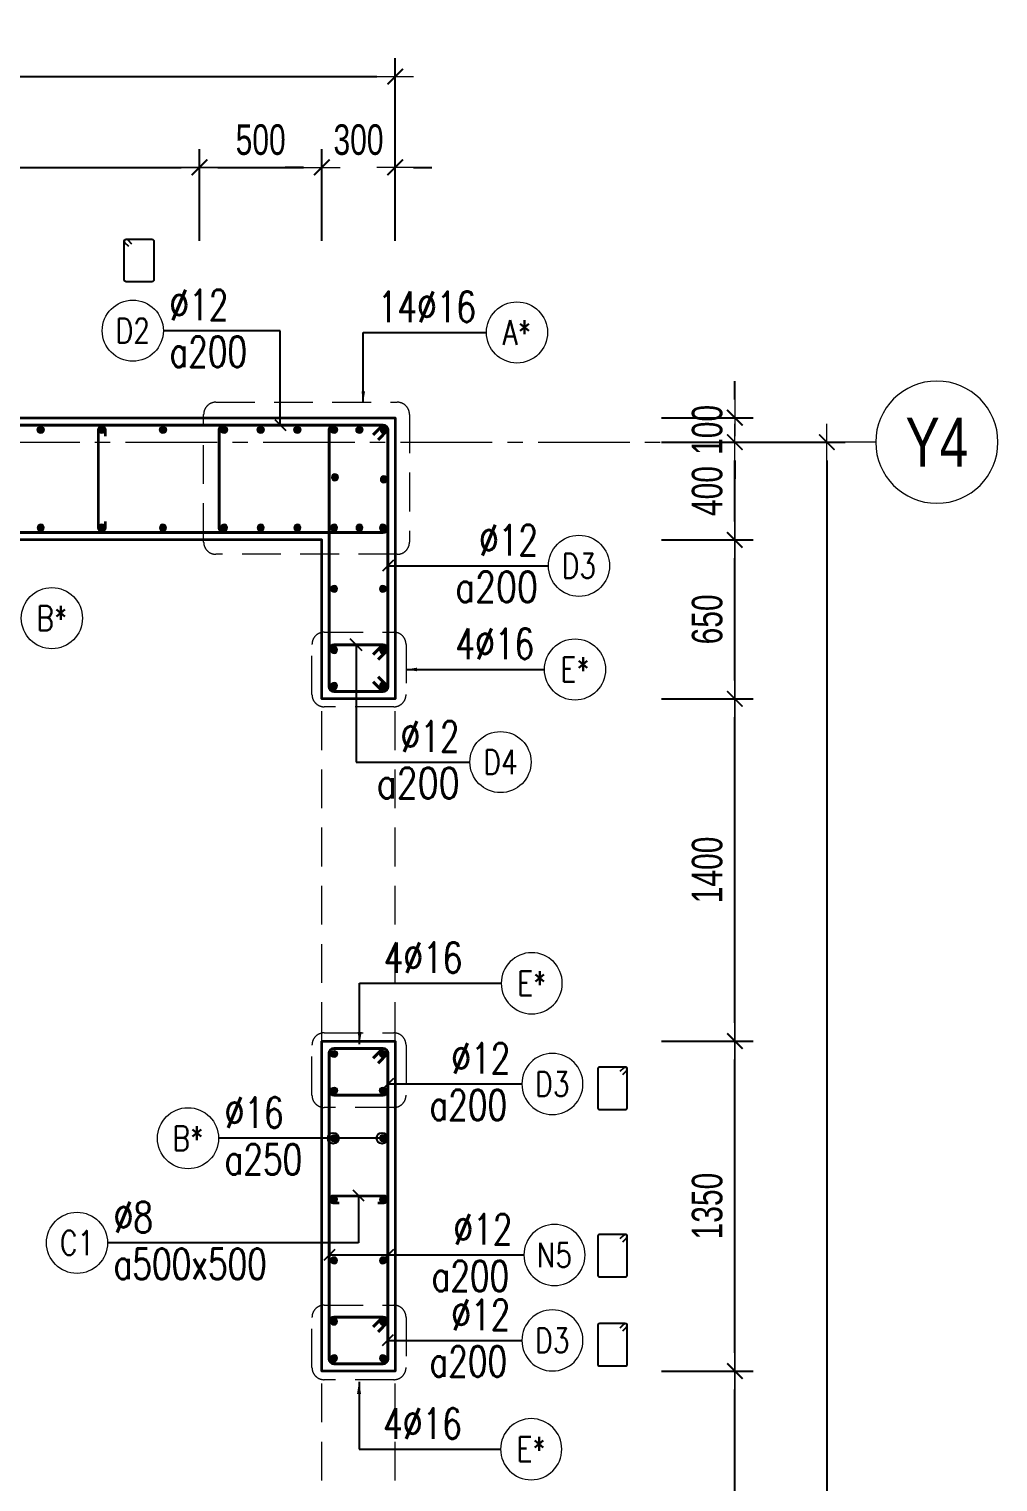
# Model space of a CAD drawing. Header units: millimetres. Extents: x 931337 to 1117500, y 19732 to 157199.
# Drawn here: x 972356 to 976320, y 145135 to 151078 of the extents above; entities that cross this region are included whole.
import ezdxf
from ezdxf.enums import TextEntityAlignment as Align

# ---------------------------------------------------------------- set-up
doc = ezdxf.new("R2010")
doc.units = ezdxf.units.MM
doc.header["$MEASUREMENT"] = 0
for name, pattern in [('HIDDEN2', [4.7625, 3.175, -1.5875]), ('HT_Dim Grid$0$CENTER2', [1.125, 0.75, -0.125, 0.125, -0.125]), ('HT_Grid$0$CENTER2', [1.125, 0.75, -0.125, 0.125, -0.125])]:
    doc.linetypes.add(name, pattern=pattern)
doc.layers.get('0').update_dxf_attribs({"lineweight": 20})
doc.layers.get('Defpoints').update_dxf_attribs({"color": 151, "lineweight": 9})
for name, color, linetype, lineweight in [('HT_Dim Grid$0$NDC_S_AXIS', 5, 'HT_Dim Grid$0$CENTER2', 13), ('HT_Dim Grid$0$NDC_S_SYMBOL', 1, 'Continuous', 15), ('HT_Dim Grid$0$NDC_S_TEXT SYMBOL', 7, 'Continuous', 20), ('HT_Grid$0$NDC_S_AXIS', 5, 'HT_Grid$0$CENTER2', 13), ('KC-LEADER', 153, 'Continuous', 18), ('KC-THEP', 6, 'Continuous', 40), ('NDC_S_BEAM', 3, 'HIDDEN2', 20), ('NDC_S_DIM', 1, 'Continuous', 15), ('NDC_S_HIDDEN', 8, 'HIDDEN2', 13), ('NDC_S_LEADER', 1, 'Continuous', 15), ('NDC_S_REBAR', 4, 'Continuous', 35), ('NDC_S_STIRRUP', 4, 'Continuous', 40), ('NDC_S_VN TEXT', 7, 'Continuous', 20), ('NDC_S_WALL', 6, 'Continuous', 35)]:
    doc.layers.add(name, color=color, linetype=linetype, lineweight=lineweight)
doc.layers.add('Ligature', color=1, linetype='Continuous')
doc.styles.add('HT_Dim Grid$0$NDC_ANNO', font='', dxfattribs={"width": 0.8})
doc.styles.add('NDC_ARIAL', font='arial.ttf', dxfattribs={"width": 0.85})
doc.styles.add('NDC_DIM', font='', dxfattribs={"width": 0.75})
doc.styles.add('NDC_EN TXT', font='romans.shx', dxfattribs={"width": 0.8})
doc.styles.get('HT_Dim Grid$0$NDC_ANNO').set_extended_font_data('Dotum')
doc.styles.get('NDC_DIM').set_extended_font_data('Dotum')
doc.dimstyles.new('NDC_1-50', dxfattribs={"dimscale": 50, "dimtxt": 2.5, "dimasz": 1, "dimexe": 1.5, "dimexo": 0, "dimgap": 0.8, "dimtad": 1, "dimdec": 0, "dimdsep": 46, "dimtxsty": 'NDC_ARIAL', "dimblk": 'DIMMARK', "dimcen": 49999.938995, "dimdle": 1.5, "dimclrd": 1, "dimclre": 1, "dimclrt": 3, "dimadec": 0, "dimazin": 0, "dimtfac": 1, "dimtdec": 0, "dimtix": 1, "dimtmove": 2, "dimatfit": 3, "dimfxl": 1, "dimarcsym": 0})
doc.dimstyles.new('NDC_dim_30', dxfattribs={"dimscale": 30, "dimtxt": 2.5, "dimasz": 1.5, "dimexe": 1.5, "dimexo": 2.5, "dimgap": 1, "dimtad": 1, "dimdec": 0, "dimzin": 0, "dimdsep": 46, "dimtxsty": 'NDC_DIM', "dimblk": 'DIMMARK', "dimcen": 0.09, "dimdle": 1.2, "dimclrd": 1, "dimclre": 1, "dimclrt": 3, "dimadec": 0, "dimazin": 0, "dimtfac": 1, "dimtdec": 0, "dimtix": 1, "dimtofl": 0, "dimtmove": 0, "dimatfit": 3, "dimfxl": 6, "dimfxlon": 1, "dimtolj": 1, "dimtzin": 0, "dimarcsym": 0})
doc.dimstyles.new('NDC_dim_50', dxfattribs={"dimscale": 50, "dimtxt": 2.5, "dimasz": 1.5, "dimexe": 1.5, "dimexo": 2.5, "dimgap": 1, "dimtad": 1, "dimdec": 0, "dimzin": 0, "dimdsep": 46, "dimtxsty": 'NDC_DIM', "dimblk": 'DIMMARK', "dimcen": 0.09, "dimdle": 1.2, "dimclrd": 1, "dimclre": 1, "dimclrt": 3, "dimadec": 0, "dimazin": 0, "dimtfac": 1, "dimtdec": 0, "dimtix": 1, "dimtofl": 0, "dimtmove": 0, "dimatfit": 3, "dimfxl": 6, "dimfxlon": 1, "dimtolj": 1, "dimtzin": 0, "dimarcsym": 0})

# ---------------------------------------------------------------- blocks, each defined once
blk = doc.blocks.new('THEP')
at = {"layer": 'KC-LEADER', "color": 6}
blk.add_circle((0, 0), 14, dxfattribs=at)
at = {"layer": 'KC-THEP'}
for p, q in [((-14, 0), (14, 0)), ((9.9, 9.9), (-9.9, -9.9)), ((-9.9, 9.9), (9.9, -9.9)), ((0, 14), (0, -14))]:
    blk.add_line(p, q, dxfattribs=at)
blk = doc.blocks.new('DIMMARK')
at = {"layer": 'NDC_S_DIM', "color": 1}
blk.add_line((-1.5, 0), (1, 0), dxfattribs=at)
at = {"layer": 'NDC_S_DIM', "color": 2, "const_width": 0.1}
blk.add_lwpolyline([(-0.424, -0.424), (0.424, 0.424)], dxfattribs=at)
blk = doc.blocks.new('*U13')
blk.add_circle((-2.5, 0), 2.5)
at = {"layer": 'NDC_S_VN TEXT', "color": 3, "style": 'NDC_EN TXT', "width": 0.75}
blk.add_attdef('DK1', (0.5, 0.85), '', height=2.5, dxfattribs=at)
at = {"layer": 'NDC_S_VN TEXT', "color": 7, "style": 'NDC_EN TXT', "width": 0.8}
blk.add_attdef('SH2', text='', height=2, dxfattribs=at).set_placement((-2.5, 0), align=Align.MIDDLE)
blk = doc.blocks.new('*U11')
blk.add_circle((-2.5, 0), 2.5)
at = {"layer": 'NDC_S_VN TEXT', "color": 3, "style": 'NDC_EN TXT', "width": 0.75}
for tag, p in [('DK1', (0.5, 0.85)), ('KC1', (0.5, -2.97))]:
    blk.add_attdef(tag, p, '', height=2.5, dxfattribs=at)
at = {"layer": 'NDC_S_VN TEXT', "color": 7, "style": 'NDC_EN TXT', "width": 0.8}
blk.add_attdef('SH2', text='', height=2, dxfattribs=at).set_placement((-2.5, 0), align=Align.MIDDLE)
blk = doc.blocks.new('*U12')
blk.add_circle((-2.5, 0), 2.5)
at = {"layer": 'NDC_S_VN TEXT', "color": 3, "style": 'NDC_EN TXT', "width": 0.75}
for tag, p in [('DK1', (0.5, 0.85)), ('KC1', (0.5, -2.97))]:
    blk.add_attdef(tag, p, '', height=2.5, dxfattribs=at)
at = {"layer": 'NDC_S_VN TEXT', "color": 7, "style": 'NDC_EN TXT', "width": 0.8}
blk.add_attdef('SH2', text='', height=2, dxfattribs=at).set_placement((-2.5, 0), align=Align.MIDDLE)
blk = doc.blocks.new('*U10')
blk.add_circle((2.5, 0), 2.5)
at = {"layer": 'NDC_S_VN TEXT', "color": 3, "style": 'NDC_EN TXT'}
for tag, width, p in [('DK2', 0.75, (-0.85, 0.85)), ('KC2', 0.8, (-0.85, -2.97))]:
    blk.add_attdef(tag, text='', height=2.5, dxfattribs=dict(at, width=width)).set_placement(p, align=Align.RIGHT)
at = {"layer": 'NDC_S_VN TEXT', "color": 7, "style": 'NDC_EN TXT', "width": 0.8}
blk.add_attdef('SH3', text='', height=2, dxfattribs=at).set_placement((2.5, 0), align=Align.MIDDLE)
blk = doc.blocks.new('*U9')
blk.add_circle((2.5, 0), 2.5)
at = {"layer": 'NDC_S_VN TEXT', "color": 3, "style": 'NDC_EN TXT', "width": 0.75}
blk.add_attdef('DK2', text='', height=2.5, dxfattribs=at).set_placement((-0.85, 0.85), align=Align.RIGHT)
at = {"layer": 'NDC_S_VN TEXT', "color": 7, "style": 'NDC_EN TXT', "width": 0.8}
blk.add_attdef('SH3', text='', height=2, dxfattribs=at).set_placement((2.5, 0), align=Align.MIDDLE)
blk = doc.blocks.new('*D69')
at = {"layer": 'Defpoints', "color": 0, "transparency": 16777216}
for p in [(973853.8, 145588.1), (975243.3, 145588.1), (973853.8, 144188.1)]:
    blk.add_point(p, dxfattribs=at)
at = {"layer": 'NDC_S_DIM', "color": 1, "lineweight": -2, "transparency": 16777216}
for p, q in [((974943.3, 145588.1), (975318.3, 145588.1)), ((975243.3, 144263.1), (975243.3, 145513.1)), ((974943.3, 144188.1), (975318.3, 144188.1))]:
    blk.add_line(p, q, dxfattribs=at)
at = {"layer": 'NDC_S_DIM', "color": 1, "lineweight": -2, "transparency": 16777216, "xscale": 75, "yscale": 75, "zscale": 75}
for p, rotation in [((975243.3, 145588.1), 90), ((975243.3, 144188.1), 270)]:
    blk.add_blockref('DIMMARK', p, dxfattribs=dict(at, rotation=rotation))
at = {"layer": 'NDC_S_DIM', "color": 3, "transparency": 16777216, "insert": (975130.7, 144888.1), "char_height": 125, "attachment_point": 5, "rotation": 90, "style": 'NDC_DIM'}
blk.add_mtext('\\A1;1400', dxfattribs=at)
blk = doc.blocks.new('*D70')
at = {"layer": 'Defpoints', "color": 0, "transparency": 16777216}
for p in [(973853.8, 146938.1), (975243.3, 146938.1), (973853.8, 145588.1)]:
    blk.add_point(p, dxfattribs=at)
at = {"layer": 'NDC_S_DIM', "color": 1, "lineweight": -2, "transparency": 16777216}
for p, q in [((974943.3, 146938.1), (975318.3, 146938.1)), ((975243.3, 145663.1), (975243.3, 146863.1)), ((974943.3, 145588.1), (975318.3, 145588.1))]:
    blk.add_line(p, q, dxfattribs=at)
at = {"layer": 'NDC_S_DIM', "color": 1, "lineweight": -2, "transparency": 16777216, "xscale": 75, "yscale": 75, "zscale": 75}
for p, rotation in [((975243.3, 146938.1), 90), ((975243.3, 145588.1), 270)]:
    blk.add_blockref('DIMMARK', p, dxfattribs=dict(at, rotation=rotation))
at = {"layer": 'NDC_S_DIM', "color": 3, "transparency": 16777216, "insert": (975130.7, 146263.1), "char_height": 125, "attachment_point": 5, "rotation": 90, "style": 'NDC_DIM'}
blk.add_mtext('\\A1;1350', dxfattribs=at)
blk = doc.blocks.new('*D71')
at = {"layer": 'Defpoints', "color": 0, "transparency": 16777216}
for p in [(973853.8, 148338.1), (975243.3, 148338.1), (973853.8, 146938.1)]:
    blk.add_point(p, dxfattribs=at)
at = {"layer": 'NDC_S_DIM', "color": 1, "lineweight": -2, "transparency": 16777216}
for p, q in [((974943.3, 148338.1), (975318.3, 148338.1)), ((975243.3, 147013.1), (975243.3, 148263.1)), ((974943.3, 146938.1), (975318.3, 146938.1))]:
    blk.add_line(p, q, dxfattribs=at)
at = {"layer": 'NDC_S_DIM', "color": 1, "lineweight": -2, "transparency": 16777216, "xscale": 75, "yscale": 75, "zscale": 75}
for p, rotation in [((975243.3, 148338.1), 90), ((975243.3, 146938.1), 270)]:
    blk.add_blockref('DIMMARK', p, dxfattribs=dict(at, rotation=rotation))
at = {"layer": 'NDC_S_DIM', "color": 3, "transparency": 16777216, "insert": (975130.7, 147638.1), "char_height": 125, "attachment_point": 5, "rotation": 90, "style": 'NDC_DIM'}
blk.add_mtext('\\A1;1400', dxfattribs=at)
blk = doc.blocks.new('*D72')
at = {"layer": 'Defpoints', "color": 0, "transparency": 16777216}
for p in [(973553.8, 148988.1), (975243.3, 148988.1), (973853.8, 148338.1)]:
    blk.add_point(p, dxfattribs=at)
at = {"layer": 'NDC_S_DIM', "color": 1, "lineweight": -2, "transparency": 16777216}
for p, q in [((974943.3, 148988.1), (975318.3, 148988.1)), ((975243.3, 148413.1), (975243.3, 148913.1)), ((974943.3, 148338.1), (975318.3, 148338.1))]:
    blk.add_line(p, q, dxfattribs=at)
at = {"layer": 'NDC_S_DIM', "color": 1, "lineweight": -2, "transparency": 16777216, "xscale": 75, "yscale": 75, "zscale": 75}
for p, rotation in [((975243.3, 148988.1), 90), ((975243.3, 148338.1), 270)]:
    blk.add_blockref('DIMMARK', p, dxfattribs=dict(at, rotation=rotation))
at = {"layer": 'NDC_S_DIM', "color": 3, "transparency": 16777216, "insert": (975130.7, 148663.1), "char_height": 125, "attachment_point": 5, "rotation": 90, "style": 'NDC_DIM'}
blk.add_mtext('\\A1;650', dxfattribs=at)
blk = doc.blocks.new('*D73')
at = {"layer": 'Defpoints', "color": 0, "transparency": 16777216}
for p in [(973853.8, 149388.1), (975243.3, 149388.1), (973553.8, 148988.1)]:
    blk.add_point(p, dxfattribs=at)
at = {"layer": 'NDC_S_DIM', "color": 1, "lineweight": -2, "transparency": 16777216}
for p, q in [((974943.3, 149388.1), (975318.3, 149388.1)), ((975243.3, 149063.1), (975243.3, 149313.1)), ((974943.3, 148988.1), (975318.3, 148988.1))]:
    blk.add_line(p, q, dxfattribs=at)
at = {"layer": 'NDC_S_DIM', "color": 1, "lineweight": -2, "transparency": 16777216, "xscale": 75, "yscale": 75, "zscale": 75}
for p, rotation in [((975243.3, 149388.1), 90), ((975243.3, 148988.1), 270)]:
    blk.add_blockref('DIMMARK', p, dxfattribs=dict(at, rotation=rotation))
at = {"layer": 'NDC_S_DIM', "color": 3, "transparency": 16777216, "insert": (975130.7, 149188.1), "char_height": 125, "attachment_point": 5, "rotation": 90, "style": 'NDC_DIM'}
blk.add_mtext('\\A1;400', dxfattribs=at)
blk = doc.blocks.new('*D74')
at = {"layer": 'Defpoints', "color": 0, "transparency": 16777216}
for p in [(973912.3, 149388.1), (973853.8, 140388.1), (975619.7, 140388.1)]:
    blk.add_point(p, dxfattribs=at)
at = {"layer": 'NDC_S_DIM', "color": 1, "lineweight": -2, "transparency": 16777216}
for p, q in [((975319.7, 149388.1), (975694.7, 149388.1)), ((975619.7, 149313.1), (975619.7, 140463.1)), ((975319.7, 140388.1), (975694.7, 140388.1))]:
    blk.add_line(p, q, dxfattribs=at)
at = {"layer": 'NDC_S_DIM', "color": 1, "lineweight": -2, "transparency": 16777216, "xscale": 75, "yscale": 75, "zscale": 75}
for p, rotation in [((975619.7, 149388.1), 90), ((975619.7, 140388.1), 270)]:
    blk.add_blockref('DIMMARK', p, dxfattribs=dict(at, rotation=rotation))
at = {"layer": 'NDC_S_DIM', "color": 3, "transparency": 16777216, "insert": (975507.1, 144888.1), "char_height": 125, "attachment_point": 5, "rotation": 90, "style": 'NDC_DIM'}
blk.add_mtext('\\A1;9000', dxfattribs=at)
blk = doc.blocks.new('*D77')
at = {"layer": 'Defpoints', "color": 0, "transparency": 16777216}
for p in [(973053.3, 150512.3), (973053.3, 149240.4), (970853.8, 148988.1)]:
    blk.add_point(p, dxfattribs=at)
at = {"layer": 'NDC_S_DIM', "color": 1, "lineweight": -2, "transparency": 16777216}
for p, q in [((970853.8, 150212.3), (970853.8, 150587.3)), ((973053.3, 150212.3), (973053.3, 150587.3)), ((970928.8, 150512.3), (972978.3, 150512.3))]:
    blk.add_line(p, q, dxfattribs=at)
at = {"layer": 'NDC_S_DIM', "color": 1, "lineweight": -2, "transparency": 16777216, "xscale": 75, "yscale": 75, "zscale": 75, "rotation": 180}
blk.add_blockref('DIMMARK', (970853.8, 150512.3), dxfattribs=at)
at = {"layer": 'NDC_S_DIM', "color": 1, "lineweight": -2, "transparency": 16777216, "xscale": 75, "yscale": 75, "zscale": 75}
blk.add_blockref('DIMMARK', (973053.3, 150512.3), dxfattribs=at)
at = {"layer": 'NDC_S_DIM', "color": 3, "transparency": 16777216, "insert": (971953.6, 150624.9), "char_height": 125, "attachment_point": 5, "style": 'NDC_DIM'}
blk.add_mtext('\\A1;2200', dxfattribs=at)
blk = doc.blocks.new('*D78')
at = {"layer": 'Defpoints', "color": 0, "transparency": 16777216}
for p in [(973553.8, 150512.3), (973053.3, 149240.4), (973553.8, 148988.1)]:
    blk.add_point(p, dxfattribs=at)
at = {"layer": 'NDC_S_DIM', "color": 1, "lineweight": -2, "transparency": 16777216}
for p, q in [((973053.3, 150212.3), (973053.3, 150587.3)), ((973553.8, 150212.3), (973553.8, 150587.3)), ((973128.3, 150512.3), (973478.8, 150512.3))]:
    blk.add_line(p, q, dxfattribs=at)
at = {"layer": 'NDC_S_DIM', "color": 1, "lineweight": -2, "transparency": 16777216, "xscale": 75, "yscale": 75, "zscale": 75, "rotation": 180}
blk.add_blockref('DIMMARK', (973053.3, 150512.3), dxfattribs=at)
at = {"layer": 'NDC_S_DIM', "color": 1, "lineweight": -2, "transparency": 16777216, "xscale": 75, "yscale": 75, "zscale": 75}
blk.add_blockref('DIMMARK', (973553.8, 150512.3), dxfattribs=at)
at = {"layer": 'NDC_S_DIM', "color": 3, "transparency": 16777216, "insert": (973303.6, 150624.9), "char_height": 125, "attachment_point": 5, "style": 'NDC_DIM'}
blk.add_mtext('\\A1;500', dxfattribs=at)
blk = doc.blocks.new('*D79')
at = {"layer": 'Defpoints', "color": 0, "transparency": 16777216}
for p in [(973853.8, 150512.3), (973853.8, 149488.1), (973553.8, 148988.1)]:
    blk.add_point(p, dxfattribs=at)
at = {"layer": 'NDC_S_DIM', "color": 1, "lineweight": -2, "transparency": 16777216}
for p, q in [((973553.8, 150212.3), (973553.8, 150587.3)), ((973853.8, 150212.3), (973853.8, 150587.3)), ((973478.8, 150512.3), (973403.8, 150512.3)), ((973928.8, 150512.3), (974003.8, 150512.3))]:
    blk.add_line(p, q, dxfattribs=at)
at = {"layer": 'NDC_S_DIM', "color": 1, "lineweight": -2, "transparency": 16777216, "xscale": 75, "yscale": 75, "zscale": 75}
blk.add_blockref('DIMMARK', (973553.8, 150512.3), dxfattribs=at)
at = {"layer": 'NDC_S_DIM', "color": 1, "lineweight": -2, "transparency": 16777216, "xscale": 75, "yscale": 75, "zscale": 75, "rotation": 180}
blk.add_blockref('DIMMARK', (973853.8, 150512.3), dxfattribs=at)
at = {"layer": 'NDC_S_DIM', "color": 3, "transparency": 16777216, "insert": (973703.8, 150624.9), "char_height": 125, "attachment_point": 5, "style": 'NDC_DIM'}
blk.add_mtext('\\A1;300', dxfattribs=at)
blk = doc.blocks.new('*D116')
at = {"layer": 'Defpoints', "color": 0, "ltscale": 200, "transparency": 16777216}
for p in [(973853.8, 150883.4), (969253.8, 149651.5), (973853.8, 149488.1)]:
    blk.add_point(p, dxfattribs=at)
at = {"layer": 'NDC_S_DIM', "color": 1, "lineweight": -2, "ltscale": 200, "transparency": 16777216}
for p, q in [((969253.8, 150583.4), (969253.8, 150958.4)), ((973853.8, 150583.4), (973853.8, 150958.4)), ((969328.8, 150883.4), (973778.8, 150883.4))]:
    blk.add_line(p, q, dxfattribs=at)
at = {"layer": 'NDC_S_DIM', "color": 1, "lineweight": -2, "ltscale": 200, "transparency": 16777216, "xscale": 75, "yscale": 75, "zscale": 75, "rotation": 180}
blk.add_blockref('DIMMARK', (969253.8, 150883.4), dxfattribs=at)
at = {"layer": 'NDC_S_DIM', "color": 1, "lineweight": -2, "ltscale": 200, "transparency": 16777216, "xscale": 75, "yscale": 75, "zscale": 75}
blk.add_blockref('DIMMARK', (973853.8, 150883.4), dxfattribs=at)
at = {"layer": 'NDC_S_DIM', "color": 3, "ltscale": 200, "transparency": 16777216, "insert": (971553.8, 150995.9), "char_height": 125, "attachment_point": 5, "style": 'NDC_DIM'}
blk.add_mtext('\\A1;4600', dxfattribs=at)
blk = doc.blocks.new('*U93')
at = {"layer": 'HT_Dim Grid$0$NDC_S_SYMBOL'}
blk.add_line((5, 0), (9, 0), dxfattribs=at)
blk.add_circle((0, 0), 5, dxfattribs=at)
at = {"layer": 'HT_Dim Grid$0$NDC_S_TEXT SYMBOL', "color": 7, "style": 'HT_Dim Grid$0$NDC_ANNO', "width": 0.8}
blk.add_attdef('GRID', text='', height=4, rotation=270, dxfattribs=at).set_placement((0, 0), align=Align.MIDDLE)
blk = doc.blocks.new('*D121')
at = {"layer": 'Defpoints', "color": 0, "ltscale": 200, "transparency": 16777216}
for p in [(973853.8, 149488.1), (975243.3, 149488.1), (973853.8, 149388.1)]:
    blk.add_point(p, dxfattribs=at)
at = {"layer": 'NDC_S_DIM', "color": 1, "lineweight": -2, "ltscale": 200, "transparency": 16777216}
for p, q in [((975243.3, 149563.1), (975243.3, 149638.1)), ((974943.3, 149488.1), (975318.3, 149488.1)), ((974943.3, 149388.1), (975318.3, 149388.1)), ((975243.3, 149313.1), (975243.3, 149238.1))]:
    blk.add_line(p, q, dxfattribs=at)
at = {"layer": 'NDC_S_DIM', "color": 1, "lineweight": -2, "ltscale": 200, "transparency": 16777216, "xscale": 75, "yscale": 75, "zscale": 75}
for p, rotation in [((975243.3, 149488.1), 270), ((975243.3, 149388.1), 90)]:
    blk.add_blockref('DIMMARK', p, dxfattribs=dict(at, rotation=rotation))
at = {"layer": 'NDC_S_DIM', "color": 3, "ltscale": 200, "transparency": 16777216, "insert": (975130.7, 149438.1), "char_height": 125, "attachment_point": 5, "rotation": 90, "style": 'NDC_DIM'}
blk.add_mtext('\\A1;100', dxfattribs=at)

msp = doc.modelspace()

# ---------------------------------------------------------------- linework, layer by layer
at = {"layer": 'HT_Grid$0$NDC_S_AXIS', "ltscale": 500}
msp.add_line((965438.232, 149388.06), (975619.731, 149388.06), dxfattribs=at)
at = {"layer": 'Ligature'}
for points in [[(972764.118, 150188.079), (972748.152, 150204.044, -0.66817864), (972753.926, 150217.983), (972858.555, 150217.983, -0.41421356), (972866.719, 150209.818), (972866.719, 150052.71, -0.41421356), (972858.555, 150044.545), (972753.926, 150044.545, -0.41421356), (972745.761, 150052.71), (972745.761, 150209.818, -0.66817864), (972759.699, 150215.591), (972775.665, 150199.625)], [(974784.965, 146801.574), (974800.931, 146817.54, 0.66817864), (974795.158, 146831.478), (974690.529, 146831.478, 0.41421356), (974682.364, 146823.313), (974682.364, 146666.205, 0.41421356), (974690.529, 146658.04), (974795.158, 146658.04, 0.41421356), (974803.323, 146666.205), (974803.323, 146823.313, 0.66817864), (974789.385, 146829.086), (974773.419, 146813.12)], [(974784.937, 146117.144), (974800.903, 146133.11, 0.66817864), (974795.13, 146147.049), (974690.501, 146147.049, 0.41421356), (974682.336, 146138.884), (974682.336, 145981.776, 0.41421356), (974690.501, 145973.611), (974795.13, 145973.611, 0.41421356), (974803.295, 145981.776), (974803.295, 146138.884, 0.66817864), (974789.356, 146144.657), (974773.391, 146128.691)], [(974784.937, 145752.543), (974800.903, 145768.509, 0.66817864), (974795.13, 145782.448), (974690.501, 145782.448, 0.41421356), (974682.336, 145774.283), (974682.336, 145617.175, 0.41421356), (974690.501, 145609.01), (974795.13, 145609.01, 0.41421356), (974803.295, 145617.175), (974803.295, 145774.283, 0.66817864), (974789.356, 145780.056), (974773.391, 145764.09)]]:
    msp.add_lwpolyline(points, format="xyb", dxfattribs=at)
at = {"layer": 'NDC_S_BEAM', "ltscale": 50}
for p, q in [((973553.776, 146938.06), (973553.776, 148338.06)), ((973853.776, 146938.06), (973853.776, 148338.06)), ((973553.776, 144188.06), (973553.776, 145588.06)), ((973853.776, 144188.06), (973853.776, 145588.06))]:
    msp.add_line(p, q, dxfattribs=at)
at = {"layer": 'NDC_S_HIDDEN', "ltscale": 50}
for points in [[(973120.337, 149551.43), (973862.297, 149551.43, -0.41421356), (973912.297, 149501.43), (973912.297, 148979.366, -0.41421356), (973862.297, 148929.366), (973120.337, 148929.366, -0.41421356), (973070.337, 148979.366), (973070.337, 149501.43, -0.41421356)], [(973563.509, 148610.666), (973848.266, 148610.666, -0.41421356), (973898.266, 148560.666), (973898.266, 148355.658, -0.41421356), (973848.266, 148305.658), (973563.509, 148305.658, -0.41421356), (973513.509, 148355.658), (973513.509, 148560.666, -0.41421356)], [(973563.509, 146971.645), (973848.266, 146971.645, -0.41421356), (973898.266, 146921.645), (973898.266, 146716.638, -0.41421356), (973848.266, 146666.638), (973563.509, 146666.638, -0.41421356), (973513.509, 146716.638), (973513.509, 146921.645, -0.41421356)], [(973563.509, 145857.869), (973848.266, 145857.869, -0.41421356), (973898.266, 145807.869), (973898.266, 145602.862, -0.41421356), (973848.266, 145552.862), (973563.509, 145552.862, -0.41421356), (973513.509, 145602.862), (973513.509, 145807.869, -0.41421356)]]:
    msp.add_lwpolyline(points, format="xyb", close=True, dxfattribs=at)
at = {"layer": 'NDC_S_REBAR'}
for points in [[(972668.776, 149413.06), (972668.776, 149438.06, 1), (972638.776, 149438.06), (972638.776, 149038.06, 1), (972668.776, 149038.06), (972668.776, 149063.06)], [(973625.314, 146275.665), (973600.314, 146275.665, -1), (973600.314, 146305.665), (973807.338, 146305.665, -1), (973807.338, 146275.665), (973782.338, 146275.665)]]:
    msp.add_lwpolyline(points, format="xyb", dxfattribs=at)
at = {"layer": 'NDC_S_STIRRUP'}
for points in [[(970239.436, 149058.06), (970199.436, 149018.06, -0.41421356), (970179.436, 149038.06), (970179.436, 149438.06, -0.41421356), (970199.436, 149458.06), (973803.789, 149458.057, -0.41421356), (973823.789, 149438.057), (973823.789, 149038.057, -0.41421356), (973803.789, 149018.057), (970199.436, 149018.06, -0.41421356), (970179.436, 149038.06), (970219.436, 149078.06)], [(973763.776, 149418.06), (973803.776, 149458.06, -0.41421356), (973823.776, 149438.06), (973823.776, 149038.06, -0.41421356), (973803.776, 149018.06), (973153.776, 149018.06, -0.41421356), (973133.776, 149038.06), (973133.776, 149438.06, -0.41421356), (973153.776, 149458.06), (973803.776, 149458.06, -0.41421356), (973823.776, 149438.06), (973783.776, 149398.06)], [(973783.887, 148428.06), (973823.887, 148388.06, -0.41421356), (973803.887, 148368.06), (973603.887, 148368.06, -0.41421356), (973583.887, 148388.06), (973583.776, 149438.06, -0.41421356), (973603.776, 149458.06), (973803.776, 149458.06, -0.41421356), (973823.776, 149438.06), (973823.887, 148388.06, -0.41421356), (973803.887, 148368.06), (973763.887, 148408.06)], [(973783.776, 148499.029), (973823.776, 148539.029, 0.41421356), (973803.776, 148559.029), (973603.776, 148559.029, 0.41421356), (973583.776, 148539.029), (973583.776, 148388.06, 0.41421356), (973603.776, 148368.06), (973803.776, 148368.06, 0.41421356), (973823.776, 148388.06), (973823.776, 148539.029, 0.41421356), (973803.776, 148559.029), (973763.776, 148519.029)], [(973783.887, 146848.06), (973823.887, 146888.06, 0.41421356), (973803.887, 146908.06), (973603.887, 146908.06, 0.41421356), (973583.887, 146888.06), (973583.776, 145638.06, 0.41421356), (973603.776, 145618.06), (973803.776, 145618.06, 0.41421356), (973823.776, 145638.06), (973823.887, 146888.06, 0.41421356), (973803.887, 146908.06), (973763.887, 146868.06)], [(973783.776, 146848.06), (973823.776, 146888.06, 0.41421356), (973803.776, 146908.06), (973603.776, 146908.06, 0.41421356), (973583.776, 146888.06), (973583.776, 146737.09, 0.41421356), (973603.776, 146717.09), (973803.776, 146717.09, 0.41421356), (973823.776, 146737.09), (973823.776, 146888.06, 0.41421356), (973803.776, 146908.06), (973763.776, 146868.06)], [(973783.776, 145749.029), (973823.776, 145789.029, 0.41421356), (973803.776, 145809.029), (973603.776, 145809.029, 0.41421356), (973583.776, 145789.029), (973583.776, 145638.06, 0.41421356), (973603.776, 145618.06), (973803.776, 145618.06, 0.41421356), (973823.776, 145638.06), (973823.776, 145789.029, 0.41421356), (973803.776, 145809.029), (973763.776, 145769.029)]]:
    msp.add_lwpolyline(points, format="xyb", dxfattribs=at)
at = {"layer": 'NDC_S_WALL'}
msp.add_lwpolyline([(970153.776, 148988.06), (970153.776, 149488.06), (973853.776, 149488.06), (973853.776, 148338.06), (973553.776, 148338.06), (973553.776, 148988.06), (970853.776, 148988.06), (970853.776, 140788.06), (973553.776, 140788.06), (973553.776, 141438.06), (973853.776, 141438.06), (973853.776, 140288.06), (967553.776, 140288.06), (967553.776, 149488.06), (969353.776, 149488.06), (969353.776, 148988.06), (967853.776, 148988.06), (967853.776, 146488.06), (970553.776, 146488.06), (970553.776, 148988.06), (970153.776, 148988.06)], dxfattribs=at)
msp.add_lwpolyline([(973553.776, 146938.06), (973853.776, 146938.06), (973853.776, 145588.06), (973553.776, 145588.06)], close=True, dxfattribs=at)
msp.add_lwpolyline([(973553.776, 146938.06), (973853.776, 146938.06), (973853.776, 145588.06), (973553.776, 145588.06)], close=True, dxfattribs=at)

# ---------------------------------------------------------------- block references
at = {"layer": 'HT_Dim Grid$0$NDC_S_AXIS'}
ref = msp.add_blockref('*U93', (976069.731, 149388.06), dxfattribs=dict(at, xscale=-50, yscale=50, zscale=50))
ref.add_attrib('GRID', 'Y4', dxfattribs={"layer": 'HT_Dim Grid$0$NDC_S_TEXT SYMBOL', "color": 7, "height": 200, "style": 'HT_Dim Grid$0$NDC_ANNO', "width": 0.8}).set_placement((976069.731, 149388.06), align=Align.MIDDLE)
at = {"layer": 'KC-THEP'}
for p, rotation in [((972403.776, 149438.06), 9.668564436380946), ((972653.776, 149438.06), 9.668564436380946), ((972903.776, 149438.06), 9.668564436380946), ((973153.776, 149438.06), 9.668564436380946), ((973303.776, 149438.06), 9.668564436380946), ((973453.776, 149438.06), 9.668564436380946), ((973603.776, 149438.06), 9.668564436380946), ((973707.557, 149438.06), 9.668564436380946), ((973603.776, 146885.454), 9.668564436380926), ((973803.776, 146885.454), 9.668564436380926), ((973603.776, 146735.454), 9.668564436380926), ((973803.776, 146735.454), 9.668564436380926)]:
    msp.add_blockref('THEP', p, dxfattribs=dict(at, rotation=rotation))
at = {"layer": 'KC-THEP', "xscale": -1}
for p, rotation in [((973807.288, 149438.06), 170.331435563619), ((973607.288, 149244.24), 350.3314355636191), ((973807.288, 149235.716), 350.3314355636191), ((972403.776, 149038.06), 170.331435563619), ((972653.776, 149038.06), 170.331435563619), ((972903.776, 149038.06), 170.331435563619), ((973153.776, 149038.06), 170.331435563619), ((973303.776, 149038.06), 170.331435563619), ((973453.776, 149038.06), 170.331435563619), ((973603.776, 149038.06), 170.331435563619), ((973707.557, 149038.06), 170.331435563619), ((973803.776, 149038.06), 170.331435563619), ((973603.776, 148788.06), 170.331435563619), ((973803.776, 148788.06), 170.331435563619), ((973603.776, 148538.06), 170.331435563619), ((973803.776, 148538.06), 170.331435563619), ((973603.776, 148390.665), 170.331435563619), ((973803.776, 148390.665), 170.331435563619), ((973603.776, 146540.665), 170.331435563619), ((973803.776, 146540.665), 170.331435563619), ((973603.776, 146290.665), 170.331435563619), ((973803.776, 146290.665), 170.331435563619), ((973603.776, 146040.665), 170.331435563619), ((973803.776, 146040.665), 170.331435563619), ((973603.776, 145790.665), 170.331435563619), ((973803.776, 145790.665), 170.331435563619), ((973603.776, 145640.665), 170.331435563619), ((973803.776, 145640.665), 170.331435563619)]:
    msp.add_blockref('THEP', p, dxfattribs=dict(at, rotation=rotation))
at = {"layer": 'NDC_S_VN TEXT', "xscale": 50, "yscale": 50, "zscale": 50}
for name, p, values in [('*U11', (972905.387, 149843.971), {'SH2': 'D2', 'DK1': '%%C12', 'KC1': 'a200'}), ('*U9', (974226.993, 149836.876), {'SH3': 'A*', 'DK2': '14%%C16'}), ('*U10', (974480.588, 148882.233), {'SH3': 'D3', 'DK2': '%%C12', 'KC2': 'a200'}), ('*U10', (972324.388, 148668.078), {'SH3': 'B*', 'DK2': '%%C16', 'KC2': 'a250'}), ('*U9', (974464.698, 148458.162), {'SH3': 'E*', 'DK2': '4%%C16'}), ('*U10', (974159.717, 148079.377), {'SH3': 'D4', 'DK2': '%%C12', 'KC2': 'a200'}), ('*U11', (973131.317, 146540.522), {'SH2': 'B*', 'DK1': '%%C16', 'KC1': 'a250'}), ('*U12', (972677.332, 146112.763), {'SH2': 'C1', 'DK1': '%%c8', 'KC1': 'a500x500'})]:
    msp.add_blockref(name, p, dxfattribs=at).add_auto_attribs(values)
at = {"layer": 'NDC_S_VN TEXT'}
ref = msp.add_blockref('*U13', (974287.628, 147174.56), dxfattribs=dict(at, xscale=-50, yscale=50, zscale=50))
ref.add_attrib('SH2', 'E*', dxfattribs={"color": 7, "height": 100, "style": 'NDC_EN TXT', "width": 0.8}).set_placement((974412.628, 147174.56), align=Align.MIDDLE)
ref.add_attrib('DK1', '4%%C16', (973807.271, 147216.835), dxfattribs={"color": 3, "height": 125, "style": 'NDC_EN TXT', "width": 0.75})
ref = msp.add_blockref('*U11', (974372.041, 146762.575), dxfattribs=dict(at, xscale=-50, yscale=50, zscale=50))
ref.add_attrib('SH2', 'D3', dxfattribs={"color": 7, "height": 100, "style": 'NDC_EN TXT', "width": 0.8}).set_placement((974497.041, 146762.575), align=Align.MIDDLE)
ref.add_attrib('DK1', '%%C12', (974083.648, 146804.85), dxfattribs={"color": 3, "height": 125, "style": 'NDC_EN TXT', "width": 0.75})
ref.add_attrib('KC1', 'a200', (973994.363, 146613.947), dxfattribs={"color": 3, "height": 125, "style": 'NDC_EN TXT', "width": 0.75})
ref = msp.add_blockref('*U11', (974380.611, 146063.241), dxfattribs=dict(at, xscale=-50, yscale=50, zscale=50))
ref.add_attrib('SH2', 'N5', dxfattribs={"color": 7, "height": 100, "style": 'NDC_EN TXT', "width": 0.8}).set_placement((974505.611, 146063.241), align=Align.MIDDLE)
ref.add_attrib('DK1', '%%C12', (974092.218, 146105.516), dxfattribs={"color": 3, "height": 125, "style": 'NDC_EN TXT', "width": 0.75})
ref.add_attrib('KC1', 'a200', (974002.932, 145914.613), dxfattribs={"color": 3, "height": 125, "style": 'NDC_EN TXT', "width": 0.75})
ref = msp.add_blockref('*U11', (974372.013, 145713.545), dxfattribs=dict(at, xscale=-50, yscale=50, zscale=50))
ref.add_attrib('SH2', 'D3', dxfattribs={"color": 7, "height": 100, "style": 'NDC_EN TXT', "width": 0.8}).set_placement((974497.013, 145713.545), align=Align.MIDDLE)
ref.add_attrib('DK1', '%%C12', (974083.62, 145755.82), dxfattribs={"color": 3, "height": 125, "style": 'NDC_EN TXT', "width": 0.75})
ref.add_attrib('KC1', 'a200', (973994.335, 145564.917), dxfattribs={"color": 3, "height": 125, "style": 'NDC_EN TXT', "width": 0.75})
ref = msp.add_blockref('*U13', (974285.197, 145268.53), dxfattribs=dict(at, xscale=-50, yscale=50, zscale=50))
ref.add_attrib('SH2', 'E*', dxfattribs={"color": 7, "height": 100, "style": 'NDC_EN TXT', "width": 0.8}).set_placement((974410.197, 145268.53), align=Align.MIDDLE)
ref.add_attrib('DK1', '4%%C16', (973804.84, 145310.805), dxfattribs={"color": 3, "height": 125, "style": 'NDC_EN TXT', "width": 0.75})

# ---------------------------------------------------------------- dimensions: what is measured, and where the dimension line sits
at = {"layer": 'NDC_S_DIM', "ltscale": 200}
dim = msp.add_linear_dim(base=(973853.776, 150883.359), p1=(969253.776, 149651.451), p2=(973853.776, 149488.06), dimstyle='NDC_dim_50', override={"dimtmove": 1}, dxfattribs=at)
dim.commit()
dim.dimension.update_dxf_attribs({"geometry": '*D116', "text_midpoint": (971553.776, 150995.944)})
at = {"layer": 'NDC_S_DIM'}
for base, p1, p2, picture, middle in [((973053.337, 150512.333), (970853.776, 148988.06), (973053.337, 149240.398), '*D77', (971953.556, 150624.918)), ((973553.776, 150512.333), (973053.337, 149240.398), (973553.776, 148988.06), '*D78', (973303.556, 150624.918)), ((973853.776, 150512.333), (973553.776, 148988.06), (973853.776, 149488.06), '*D79', (973703.776, 150624.918))]:
    dim = msp.add_linear_dim(base=base, p1=p1, p2=p2, dimstyle='NDC_dim_50', override={"dimtmove": 1}, dxfattribs=at)
    dim.commit()
    dim.dimension.update_dxf_attribs({"geometry": picture, "text_midpoint": middle})
at = {"layer": 'NDC_S_DIM', "ltscale": 200}
dim = msp.add_linear_dim(base=(975243.256, 149488.06), p1=(973853.776, 149388.06), p2=(973853.776, 149488.06), angle=90, dimstyle='NDC_dim_50', override={"dimtmove": 1}, dxfattribs=at)
dim.commit()
dim.dimension.update_dxf_attribs({"geometry": '*D121', "text_midpoint": (975130.671, 149438.06)})
at = {"layer": 'NDC_S_DIM'}
for base, p1, p2, picture, middle in [((975243.256, 149388.06), (973553.776, 148988.06), (973853.776, 149388.06), '*D73', (975130.671, 149188.06)), ((975243.256, 148988.06), (973853.776, 148338.06), (973553.776, 148988.06), '*D72', (975130.671, 148663.06)), ((975243.256, 148338.06), (973853.776, 146938.06), (973853.776, 148338.06), '*D71', (975130.671, 147638.06)), ((975243.256, 146938.06), (973853.776, 145588.06), (973853.776, 146938.06), '*D70', (975130.671, 146263.06)), ((975243.256, 145588.06), (973853.776, 144188.06), (973853.776, 145588.06), '*D69', (975130.671, 144888.06))]:
    dim = msp.add_linear_dim(base=base, p1=p1, p2=p2, angle=90, dimstyle='NDC_dim_50', override={"dimtmove": 1}, dxfattribs=at)
    dim.commit()
    dim.dimension.update_dxf_attribs({"geometry": picture, "text_midpoint": middle})
dim = msp.add_linear_dim(base=(975619.731, 140388.06), p1=(973912.297, 149388.06), p2=(973853.776, 140388.06), angle=90, dimstyle='NDC_dim_50', dxfattribs=at)
dim.commit()
dim.dimension.update_dxf_attribs({"geometry": '*D74', "text_midpoint": (975507.146, 144888.06)})

# ---------------------------------------------------------------- leaders
at = {"layer": 'NDC_S_LEADER'}
for points, dimstyle, override in [([(973383.85, 149458.06), (973383.85, 149843.971), (972905.387, 149843.971)], 'NDC_dim_30', {"dimtad": 0, "dimldrblk": 'Oblique'}), ([(973723.265, 149551.43), (973723.265, 149836.876), (974226.993, 149836.876)], 'NDC_dim_30', {"dimtad": 0}), ([(973823.835, 148882.233), (974480.588, 148882.233)], 'NDC_dim_30', {"dimtad": 0, "dimldrblk": 'Oblique'}), ([(973694.05, 148559.029), (973694.05, 148079.377), (974159.717, 148079.377)], 'NDC_1-50', {"dimgap": 0.8, "dimtad": 0, "dimldrblk": 'Oblique'}), ([(973898.266, 148458.162), (974464.698, 148458.162)], 'NDC_dim_30', {"dimtad": 0}), ([(973708.319, 146925.699), (973708.319, 147174.56), (974289.898, 147174.56)], 'NDC_1-50', {"dimgap": 0.8, "dimtad": 0}), ([(973823.776, 146762.575), (974374.116, 146762.575)], 'NDC_dim_30', {"dimtad": 0, "dimldrblk": 'Oblique'}), ([(973800.236, 146540.822), (973131.317, 146540.522)], 'NDC_dim_30', {"dimtad": 0, "dimldrblk": 'Origin'}), ([(973600.264, 146540.522), (973131.317, 146540.522)], 'NDC_dim_30', {"dimtad": 0, "dimldrblk": 'Origin'}), ([(973703.826, 146305.665), (973703.776, 146113.048), (972677.332, 146112.794)], 'NDC_dim_30', {"dimtad": 0, "dimldrblk": 'Oblique'}), ([(973583.776, 146063.06), (974380.611, 146063.06)], 'NDC_dim_30', {"dimtad": 0, "dimldrblk": 'Oblique'}), ([(973823.776, 146063.06), (974380.611, 146063.06)], 'NDC_dim_30', {"dimtad": 0, "dimldrblk": 'Oblique'}), ([(973823.748, 145713.545), (974374.088, 145713.545)], 'NDC_dim_30', {"dimtad": 0, "dimldrblk": 'Oblique'}), ([(973705.887, 145544.581), (973705.887, 145268.53), (974287.467, 145268.53)], 'NDC_1-50', {"dimgap": 0.8, "dimtad": 0})]:
    msp.add_leader(points, dimstyle=dimstyle, override=override, dxfattribs=at)

doc.saveas('drawing.dxf')
